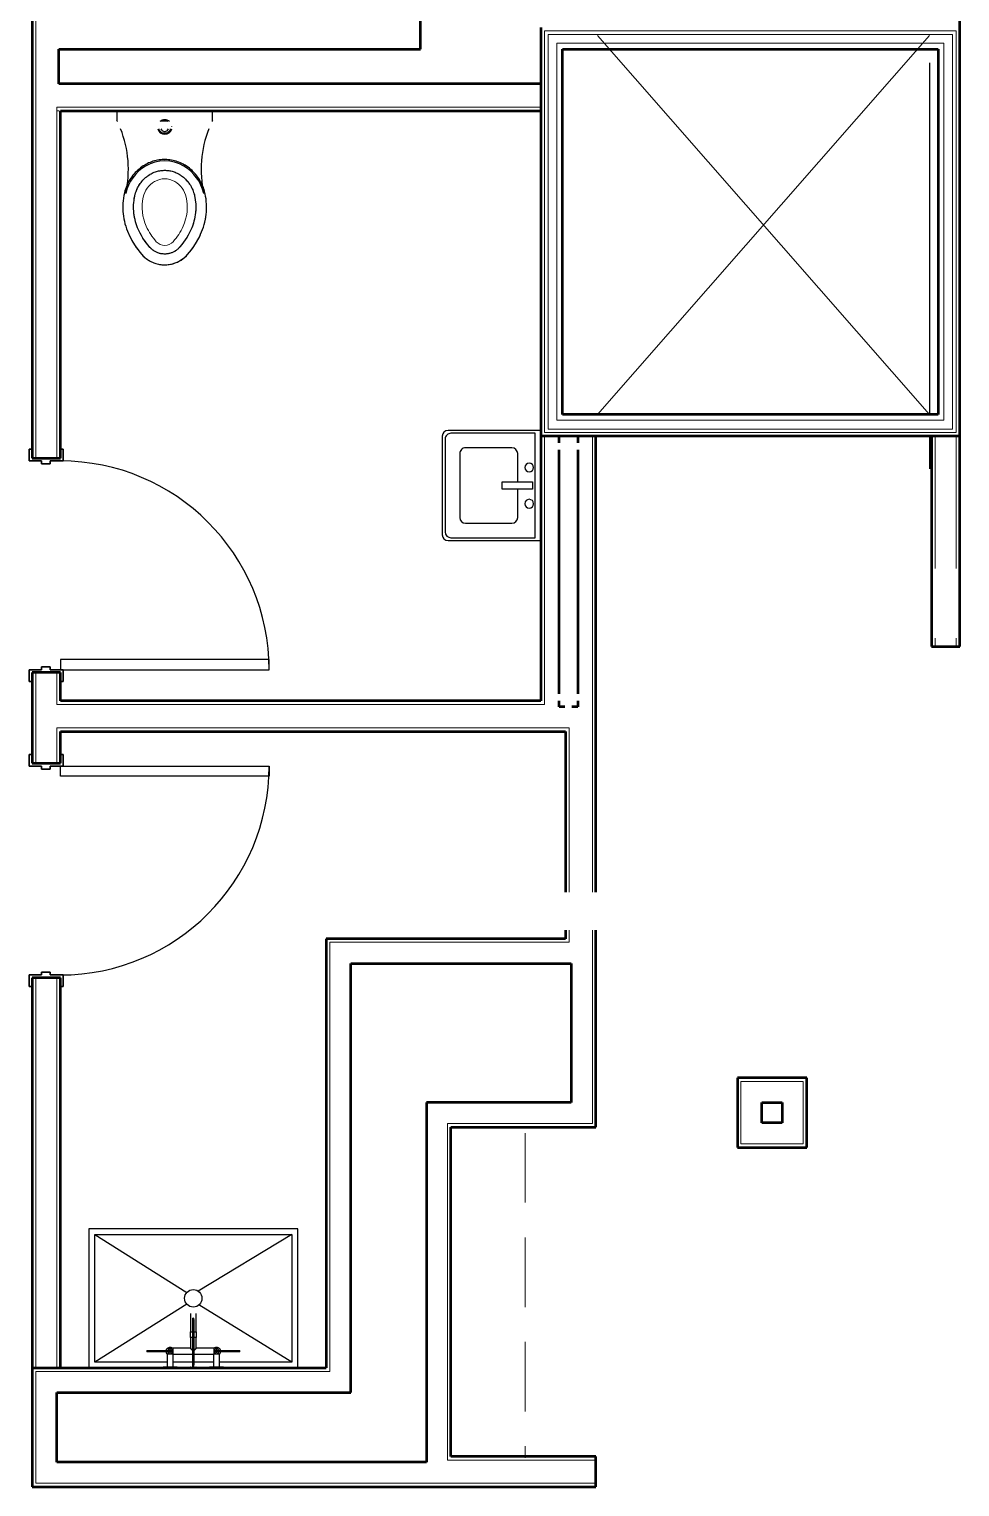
# Model space of a CAD drawing. Header units: inches. Extents: x -1132 to 7533, y -2240 to 4304.
# Drawn here: x 6891.6 to 7052.1, y -1800.3 to -1548.9 of the extents above; entities that cross this region are included whole.
import ezdxf

# ---------------------------------------------------------------- set-up
doc = ezdxf.new("R2010")
doc.units = ezdxf.units.IN
doc.header["$LTSCALE"] = 96
doc.header["$MEASUREMENT"] = 0
doc.linetypes.add('Hidden 1_8_', pattern=[0.1875, 0.125, -0.0625])
for name, color, linetype, lineweight in [('A-DETL-HDLN', 90, 'Hidden 1_8_', 13), ('A-DETL-THIN', 151, 'CONTINUOUS', 18), ('A-WALL', 113, 'CONTINUOUS', 18), ('I-WALL', 2, 'CONTINUOUS', 18), ('P-SANR-FIXT', 6, 'CONTINUOUS', 25)]:
    doc.layers.add(name, color=color, linetype=linetype, lineweight=lineweight)
doc.layers.add('A-DOOR', color=2, linetype='CONTINUOUS')
doc.layers.add('A-WALL-FULL', color=6, linetype='CONTINUOUS')

# ---------------------------------------------------------------- blocks, each defined once
blk = doc.blocks.new('Toilet-Kohler-Kingston-4325 - Vitreous_China-0-White-V1-2ND FLR PLAN - EAST WING')
at = {"layer": 'P-SANR-FIXT'}
for p, q in [((2952.02, 913.89), (2935.52, 913.89)), ((2935.52, 913.89), (2935.52, 912.27)), ((2942.52, 913.96), (2942.52, 913.89)), ((2945.02, 913.89), (2945.02, 913.96)), ((2952.02, 912.27), (2952.02, 913.89)), ((2942.77, 910.83), (2942.77, 910.64)), ((2942.77, 910.64), (2943.27, 910.14)), ((2943.27, 912.14), (2943.2, 912.08)), ((2944.27, 912.14), (2943.27, 912.14)), ((2943.27, 910.14), (2944.27, 910.14)), ((2944.33, 912.08), (2944.27, 912.14)), ((2944.27, 910.14), (2944.77, 910.64)), ((2944.77, 910.64), (2944.77, 910.83)), ((2945.02, 911.27), (2945.02, 911.27)), ((2945.02, 911.26), (2945.02, 911.27))]:
    blk.add_line(p, q, dxfattribs=at)
at = {"layer": 'P-SANR-FIXT', "flags": 128}
for points in [[(2947.2, 904.6), (2946.96, 904.73), (2946.72, 904.86), (2946.48, 904.97), (2946.23, 905.07), (2945.98, 905.17), (2945.73, 905.25), (2945.47, 905.32), (2945.21, 905.39), (2944.94, 905.44), (2944.68, 905.48), (2944.41, 905.51), (2944.14, 905.53), (2943.87, 905.54), (2943.6, 905.54), (2943.34, 905.53), (2943.07, 905.51), (2942.8, 905.47), (2942.54, 905.43), (2942.27, 905.38), (2942.01, 905.31), (2941.75, 905.24), (2941.5, 905.15), (2941.25, 905.05), (2941, 904.95), (2940.76, 904.83), (2940.52, 904.71), (2940.34, 904.6)], [(2940.34, 904.6), (2940.08, 904.44), (2939.83, 904.27), (2939.58, 904.09), (2939.35, 903.9), (2939.12, 903.7), (2938.9, 903.5), (2938.69, 903.28), (2938.49, 903.06), (2938.29, 902.82), (2938.11, 902.58), (2937.93, 902.34), (2937.77, 902.08), (2937.61, 901.82), (2937.47, 901.56), (2937.34, 901.28), (2937.22, 901.01), (2937.1, 900.73), (2937.01, 900.44), (2936.92, 900.15), (2936.84, 899.86), (2936.82, 899.76)], [(2938.63, 899.35), (2938.68, 899.58), (2938.75, 899.8), (2938.82, 900.01), (2938.9, 900.23), (2938.99, 900.44), (2939.09, 900.64), (2939.19, 900.84), (2939.3, 901.04), (2939.43, 901.24), (2939.56, 901.42), (2939.69, 901.61), (2939.84, 901.78), (2939.99, 901.96), (2940.14, 902.12), (2940.31, 902.28), (2940.48, 902.43), (2940.66, 902.58), (2940.84, 902.72), (2941.02, 902.85), (2941.22, 902.97), (2941.28, 903.01)], [(2941.28, 903.01), (2941.45, 903.1), (2941.62, 903.19), (2941.8, 903.28), (2941.98, 903.35), (2942.16, 903.42), (2942.35, 903.48), (2942.53, 903.53), (2942.72, 903.58), (2942.91, 903.61), (2943.11, 903.65), (2943.3, 903.67), (2943.49, 903.68), (2943.69, 903.69), (2943.88, 903.69), (2944.08, 903.68), (2944.27, 903.66), (2944.47, 903.64), (2944.66, 903.61), (2944.85, 903.57), (2945.04, 903.52), (2945.22, 903.47), (2945.41, 903.4), (2945.59, 903.34), (2945.77, 903.26), (2945.94, 903.18), (2946.12, 903.08), (2946.25, 903.01)], [(2946.25, 903.01), (2946.44, 902.89), (2946.63, 902.76), (2946.82, 902.62), (2947, 902.48), (2947.17, 902.33), (2947.33, 902.17), (2947.49, 902.01), (2947.65, 901.84), (2947.79, 901.67), (2947.93, 901.48), (2948.06, 901.3), (2948.19, 901.11), (2948.31, 900.91), (2948.41, 900.71), (2948.51, 900.5), (2948.61, 900.3), (2948.69, 900.08), (2948.76, 899.87), (2948.83, 899.65), (2948.89, 899.43), (2948.91, 899.35)], [(2950.71, 899.76), (2950.64, 900.06), (2950.56, 900.35), (2950.46, 900.63), (2950.35, 900.92), (2950.24, 901.19), (2950.11, 901.47), (2949.97, 901.74), (2949.82, 902), (2949.65, 902.25), (2949.48, 902.5), (2949.3, 902.75), (2949.11, 902.98), (2948.91, 903.21), (2948.7, 903.43), (2948.49, 903.64), (2948.26, 903.84), (2948.03, 904.03), (2947.79, 904.21), (2947.54, 904.39), (2947.28, 904.55), (2947.2, 904.6)], [(2936.82, 899.76), (2936.73, 899.32), (2936.66, 898.88), (2936.6, 898.44), (2936.57, 898), (2936.55, 897.55), (2936.55, 897.1), (2936.56, 896.66), (2936.6, 896.21), (2936.65, 895.77), (2936.72, 895.33), (2936.81, 894.89), (2936.92, 894.46), (2937.04, 894.03), (2937.18, 893.61), (2937.33, 893.19), (2937.51, 892.78), (2937.57, 892.65)], [(2949.97, 892.65), (2950.14, 893.06), (2950.31, 893.47), (2950.45, 893.89), (2950.58, 894.32), (2950.69, 894.75), (2950.78, 895.19), (2950.86, 895.63), (2950.92, 896.07), (2950.96, 896.52), (2950.98, 896.96), (2950.99, 897.41), (2950.97, 897.85), (2950.94, 898.3), (2950.89, 898.74), (2950.83, 899.18), (2950.74, 899.62), (2950.71, 899.76)], [(2939.25, 893.42), (2939.1, 893.76), (2938.97, 894.11), (2938.85, 894.46), (2938.74, 894.82), (2938.65, 895.18), (2938.57, 895.54), (2938.51, 895.91), (2938.46, 896.28), (2938.42, 896.65), (2938.4, 897.02), (2938.4, 897.39), (2938.41, 897.76), (2938.44, 898.13), (2938.48, 898.5), (2938.53, 898.87), (2938.6, 899.24), (2938.63, 899.35)], [(2948.91, 899.35), (2948.98, 898.99), (2949.04, 898.62), (2949.09, 898.25), (2949.12, 897.88), (2949.13, 897.51), (2949.13, 897.14), (2949.12, 896.77), (2949.09, 896.4), (2949.04, 896.03), (2948.99, 895.66), (2948.91, 895.29), (2948.82, 894.93), (2948.72, 894.57), (2948.61, 894.22), (2948.48, 893.87), (2948.33, 893.53), (2948.28, 893.42)], [(2937.57, 892.65), (2937.82, 892.13), (2938.09, 891.63), (2938.38, 891.13), (2938.69, 890.65), (2939.01, 890.18), (2939.36, 889.73), (2939.73, 889.28), (2939.82, 889.18)], [(2941.21, 890.4), (2940.89, 890.78), (2940.58, 891.18), (2940.29, 891.58), (2940.02, 892), (2939.76, 892.43), (2939.52, 892.87), (2939.3, 893.31), (2939.25, 893.42)], [(2948.28, 893.42), (2948.06, 892.97), (2947.83, 892.53), (2947.58, 892.1), (2947.31, 891.68), (2947.02, 891.27), (2946.72, 890.88), (2946.4, 890.49), (2946.32, 890.4)], [(2947.72, 889.18), (2948.08, 889.62), (2948.44, 890.07), (2948.77, 890.54), (2949.08, 891.02), (2949.38, 891.51), (2949.65, 892.01), (2949.91, 892.52), (2949.97, 892.65)], [(2946.32, 890.4), (2946.23, 890.3), (2946.14, 890.21), (2946.04, 890.11), (2945.93, 890.03), (2945.83, 889.94), (2945.72, 889.86), (2945.6, 889.78), (2945.49, 889.71), (2945.37, 889.65), (2945.25, 889.59), (2945.12, 889.53), (2945, 889.48), (2944.87, 889.43), (2944.74, 889.39), (2944.61, 889.35), (2944.48, 889.32), (2944.34, 889.3), (2944.21, 889.28), (2944.07, 889.26), (2943.94, 889.25), (2943.8, 889.25), (2943.66, 889.25), (2943.53, 889.26), (2943.39, 889.27), (2943.26, 889.28), (2943.12, 889.31), (2942.99, 889.34), (2942.86, 889.37), (2942.73, 889.41), (2942.6, 889.45), (2942.47, 889.5), (2942.35, 889.56), (2942.23, 889.62), (2942.11, 889.68), (2941.99, 889.75), (2941.87, 889.82), (2941.76, 889.9), (2941.65, 889.98), (2941.55, 890.07), (2941.45, 890.16), (2941.35, 890.25), (2941.26, 890.35), (2941.21, 890.4)], [(2939.82, 889.18), (2939.96, 889.03), (2940.11, 888.88), (2940.26, 888.73), (2940.42, 888.6), (2940.58, 888.47), (2940.75, 888.34), (2940.93, 888.22), (2941.11, 888.11), (2941.29, 888.01), (2941.48, 887.92), (2941.67, 887.83), (2941.87, 887.75), (2942.06, 887.68), (2942.26, 887.61), (2942.47, 887.56), (2942.67, 887.51), (2942.88, 887.47), (2943.08, 887.44), (2943.29, 887.41), (2943.5, 887.4), (2943.71, 887.39), (2943.92, 887.4), (2944.13, 887.41), (2944.34, 887.42), (2944.55, 887.45), (2944.76, 887.49), (2944.96, 887.53), (2945.17, 887.58), (2945.37, 887.64), (2945.57, 887.71), (2945.76, 887.79), (2945.96, 887.87), (2946.15, 887.96), (2946.33, 888.06), (2946.51, 888.17), (2946.69, 888.28), (2946.86, 888.4), (2947.03, 888.53), (2947.19, 888.66), (2947.35, 888.8), (2947.5, 888.95), (2947.64, 889.1), (2947.72, 889.18)]]:
    blk.add_lwpolyline(points, dxfattribs=at)
at = {"layer": 'P-SANR-FIXT'}
for centre, radius, start, end in [((2943.77, 911.14), 1.25, 90, 130.9514), ((2943.77, 911.14), 1.25, 49.0486, 90), ((2918.67, 903.85), 18.83, 25.9201, 26.5385), ((2918.67, 903.85), 18.83, 347.296, 21.8088), ((2943.77, 911.14), 1.25, 195, 270), ((2943.77, 911.14), 0.75, 204.8172, 270), ((2943.77, 911.14), 0.75, 270, 335.1828), ((2943.77, 911.14), 1.25, 270, 345), ((2968.87, 903.85), 18.83, 158.2027, 192.704), ((2968.87, 903.85), 18.83, 153.4615, 154.0799), ((2943.77, 898.82), 6.49, 59.296, 120.704), ((2944.2, 898.1), 7.34, 120.704, 167.296), ((2943.34, 898.1), 7.34, 12.704, 59.296), ((2944.2, 898.1), 7.56, 157.1743, 167.296), ((2943.34, 898.1), 7.56, 12.704, 22.8257), ((2947.7, 897.31), 11.16, 176.648, 186), ((2939.83, 897.31), 11.16, 344.648, 354), ((2950.58, 898.63), 14.32, 204.704, 221.296), ((2936.96, 898.63), 14.32, 318.704, 335.296), ((2943.77, 892.65), 5.26, 221.296, 237.5306), ((2943.77, 892.65), 5.26, 286.2347, 318.704)]:
    blk.add_arc(centre, radius, start, end, dxfattribs=at)
at = {"layer": 'P-SANR-FIXT', "lineweight": 18}
for centre, radius, start, end in [((2944.2, 898.1), 5.71, 120.704, 167.296), ((2943.77, 898.82), 4.87, 59.296, 120.704), ((2943.77, 898.82), 3.4, 59.296, 120.704), ((2943.34, 898.1), 5.71, 12.704, 59.296), ((2944.2, 898.1), 4.24, 120.704, 167.296), ((2943.34, 898.1), 4.24, 12.704, 59.296), ((2947.7, 897.31), 9.3, 167.296, 204.704), ((2947.7, 897.31), 7.83, 167.296, 204.704), ((2939.83, 897.31), 7.83, 335.296, 12.704), ((2939.83, 897.31), 9.3, 335.296, 12.704), ((2950.58, 898.63), 12.47, 204.704, 221.296), ((2950.58, 898.63), 11, 204.704, 221.296), ((2936.96, 898.63), 11, 318.704, 335.296), ((2936.96, 898.63), 12.47, 318.704, 335.296), ((2943.77, 892.65), 3.4, 221.296, 318.704), ((2943.77, 892.65), 1.93, 221.296, 318.704)]:
    blk.add_arc(centre, radius, start, end, dxfattribs=at)
blk = doc.blocks.new('Interior-Sgl - 3_-0_ x 7_-0_ - Flush-3390471-2ND FLR PLAN - EAST WING')
at = {"layer": 'A-DOOR', "lineweight": 35}
for p, q in [((-14, 2.94), (-12, 2.94)), ((-14, 2.44), (-14, 2.94)), ((-12, 2.94), (-12, 0.81)), ((24, 2.94), (26, 2.94)), ((24, 0.81), (24, 2.94)), ((26, 2.94), (26, 2.44)), ((-12.5, 2.44), (-14, 2.44)), ((-12.5, -2.44), (-12.5, 2.44)), ((-12, 0.81), (-11.5, 0.81)), ((-11.5, 0.81), (-11.5, -0.69)), ((23.5, 0.81), (24, 0.81)), ((23.5, -0.69), (23.5, 0.81)), ((26, 2.44), (24.5, 2.44)), ((24.5, 2.44), (24.5, -2.44)), ((-14, -2.44), (-12.5, -2.44)), ((-14, -2.94), (-14, -2.44)), ((-12, -0.69), (-12, -2.94)), ((-11.5, -0.69), (-12, -0.69)), ((24, -0.69), (23.5, -0.69)), ((24, -2.94), (24, -0.69)), ((24.5, -2.44), (26, -2.44)), ((26, -2.44), (26, -2.94)), ((-12, -2.94), (-14, -2.94)), ((26, -2.94), (24, -2.94))]:
    blk.add_line(p, q, dxfattribs=at)
at = {"layer": 'A-DOOR'}
for p, q in [((22.25, -2.44), (24, -2.44)), ((22.25, -38.44), (22.25, -2.44)), ((24, -2.94), (24, -38.44)), ((24, -38.44), (22.25, -38.44))]:
    blk.add_line(p, q, dxfattribs=at)
blk.add_arc((24, -2.44), 36, 180, 270, dxfattribs=at)
blk = doc.blocks.new('Interior-Sgl - 3_-0_ x 7_-0_ - Flush-3421262-2ND FLR PLAN - EAST WING')
at = {"layer": 'A-DOOR'}
for p, q in [((22.25, 38.44), (22.25, 2.44)), ((24, 38.44), (22.25, 38.44)), ((24, 2.94), (24, 38.44)), ((22.25, 2.44), (24, 2.44))]:
    blk.add_line(p, q, dxfattribs=at)
at = {"layer": 'A-DOOR', "lineweight": 35}
for p, q in [((-12, 2.94), (-14, 2.94)), ((-14, 2.94), (-14, 2.44)), ((-12, 0.69), (-12, 2.94)), ((26, 2.94), (24, 2.94)), ((24, 2.94), (24, 0.69)), ((26, 2.44), (26, 2.94)), ((-14, 2.44), (-12.5, 2.44)), ((-12.5, 2.44), (-12.5, -2.44)), ((-11.5, 0.69), (-12, 0.69)), ((-11.5, -0.81), (-11.5, 0.69)), ((24, 0.69), (23.5, 0.69)), ((23.5, 0.69), (23.5, -0.81)), ((24.5, -2.44), (24.5, 2.44)), ((24.5, 2.44), (26, 2.44)), ((-12.5, -2.44), (-14, -2.44)), ((-14, -2.44), (-14, -2.94)), ((-12, -2.94), (-12, -0.81)), ((-12, -0.81), (-11.5, -0.81)), ((23.5, -0.81), (24, -0.81)), ((24, -0.81), (24, -2.94)), ((26, -2.44), (24.5, -2.44)), ((26, -2.94), (26, -2.44)), ((-14, -2.94), (-12, -2.94)), ((24, -2.94), (26, -2.94))]:
    blk.add_line(p, q, dxfattribs=at)
at = {"layer": 'A-DOOR'}
blk.add_arc((24, 2.44), 36, 90, 180, dxfattribs=at)
blk = doc.blocks.new('PF - Mop Sink - 24_x24_-3538389-2ND FLR PLAN - EAST WING')
at = {"layer": 'P-SANR-FIXT'}
for p, q in [((12.81, 0), (0, 0)), ((0, 0), (0, -24)), ((1, -1), (17.03, -10.85)), ((1, -23), (1, -1)), ((1, -1), (13.5, -1)), ((12.81, 0), (12.81, -0.13)), ((15.19, 0), (12.81, 0)), ((12.81, -0.13), (15.19, -0.13)), ((13.5, -0.13), (13.5, -2.4)), ((13.5, -2.4), (14.47, -2.4)), ((14.47, -3.38), (14.47, -2.4)), ((14.49, -1), (17.88, -1)), ((14.5, -2.38), (14.5, -0.13)), ((17.87, -2.38), (14.5, -2.38)), ((15.19, -0.13), (15.19, 0)), ((17.57, 0), (15.19, 0)), ((17.5, 0), (17.5, -0.13)), ((17.5, 0), (18.5, 0)), ((17.57, 0), (17.5, 0)), ((17.5, -0.13), (17.57, -0.13)), ((18.5, -0.13), (17.5, -0.13)), ((17.87, -0.58), (17.87, -8.3)), ((17.94, -0.49), (17.94, -0.13)), ((17.94, -0.49), (17.94, -0.49)), ((17.94, -0.58), (18.06, -0.58)), ((18.06, -0.13), (18.06, -0.49)), ((18.06, -0.49), (18.06, -0.49)), ((18.12, -8.3), (18.12, -0.58)), ((18.12, -1), (21.5, -1)), ((21.5, -2.38), (18.12, -2.38)), ((18.5, 0), (18.43, 0)), ((20.81, 0), (18.43, 0)), ((18.43, -0.13), (18.5, -0.13)), ((18.5, -0.13), (18.5, 0)), ((19.13, -11.02), (35, -1)), ((20.81, 0), (20.81, -0.13)), ((23.19, 0), (20.81, 0)), ((20.81, -0.13), (23.19, -0.13)), ((21.5, -0.13), (21.5, -2.38)), ((21.53, -3.38), (21.53, -2.4)), ((21.53, -2.4), (22.5, -2.4)), ((22.5, -2.4), (22.5, -0.13)), ((22.5, -1), (35, -1)), ((23.19, -0.13), (23.19, 0)), ((36, 0), (23.19, 0)), ((35, -1), (35, -23)), ((36, -24), (36, 0)), ((10, -2.75), (10, -3)), ((10, -2.75), (11, -2.75)), ((11, -3), (10, -3)), ((11, -3), (11, -2.75)), ((11, -2.75), (11.73, -2.75)), ((11.73, -3), (11, -3)), ((11.73, -2.75), (14.25, -2.75)), ((11.73, -2.75), (11.73, -3)), ((14.25, -3), (11.73, -3)), ((14.25, -2.75), (14.25, -3)), ((14.47, -3.38), (17.51, -3.38)), ((17.51, -3.38), (17.51, -5.24)), ((18.49, -3.38), (21.53, -3.38)), ((18.49, -5.24), (18.49, -3.38)), ((21.75, -2.75), (24.27, -2.75)), ((21.75, -3), (21.75, -2.75)), ((24.27, -3), (21.75, -3)), ((24.27, -2.75), (25, -2.75)), ((24.27, -3), (24.27, -2.75)), ((25, -3), (24.27, -3)), ((25, -2.75), (25, -3)), ((25, -2.75), (26, -2.75)), ((26, -3), (25, -3)), ((26, -3), (26, -2.75)), ((17.44, -5.24), (17.44, -6.23)), ((17.44, -5.24), (17.86, -5.24)), ((17.86, -6.23), (17.44, -6.23)), ((17.5, -6.23), (17.5, -8.75)), ((18.14, -5.24), (18.56, -5.24)), ((18.56, -6.23), (18.14, -6.23)), ((18.5, -8.75), (18.5, -6.23)), ((18.56, -6.23), (18.56, -5.24)), ((17.94, -8.56), (17.94, -8.34)), ((17.94, -8.56), (17.94, -8.37)), ((17.94, -8.56), (18.06, -8.56)), ((18, -8.56), (17.94, -8.56)), ((18.06, -8.56), (18, -8.56)), ((18.06, -8.34), (18.06, -8.56)), ((18.06, -8.37), (18.06, -8.56)), ((1, -23), (17.18, -13.26)), ((35, -23), (19.13, -12.98)), ((0, -24), (36, -24)), ((35, -23), (1, -23))]:
    blk.add_line(p, q, dxfattribs=at)
at = {"layer": 'P-SANR-FIXT', "flags": 128}
for points in [[(13.32, -2.75), (13.33, -2.72), (13.34, -2.69), (13.35, -2.67), (13.35, -2.64), (13.36, -2.61), (13.37, -2.59), (13.39, -2.56), (13.4, -2.54), (13.41, -2.52), (13.43, -2.49), (13.44, -2.47), (13.46, -2.45), (13.48, -2.43), (13.5, -2.41), (13.5, -2.4)], [(22.5, -2.4), (22.52, -2.42), (22.54, -2.44), (22.55, -2.47), (22.57, -2.49), (22.58, -2.51), (22.6, -2.54), (22.61, -2.56), (22.62, -2.58), (22.63, -2.61), (22.64, -2.64), (22.65, -2.66), (22.66, -2.69), (22.67, -2.71), (22.67, -2.74)], [(14, -3.56), (13.97, -3.56), (13.95, -3.56), (13.92, -3.56), (13.89, -3.55), (13.86, -3.55), (13.84, -3.54), (13.81, -3.54), (13.78, -3.53), (13.76, -3.52), (13.73, -3.51), (13.71, -3.5), (13.68, -3.48), (13.66, -3.47), (13.63, -3.46), (13.61, -3.44), (13.59, -3.43), (13.57, -3.41), (13.55, -3.39), (13.53, -3.37), (13.51, -3.35), (13.49, -3.33), (13.47, -3.31), (13.45, -3.29), (13.44, -3.27), (13.42, -3.25), (13.41, -3.22), (13.39, -3.2), (13.38, -3.17), (13.37, -3.15), (13.36, -3.12), (13.35, -3.1), (13.34, -3.07), (13.33, -3.05), (13.33, -3.02), (13.32, -2.99)], [(14.47, -3.38), (14.45, -3.39), (14.43, -3.41), (14.41, -3.43), (14.39, -3.44), (14.36, -3.46), (14.34, -3.47), (14.32, -3.49), (14.29, -3.5), (14.27, -3.51), (14.24, -3.52), (14.21, -3.53), (14.19, -3.54), (14.16, -3.54), (14.13, -3.55), (14.11, -3.55), (14.08, -3.56), (14.05, -3.56), (14.03, -3.56), (14, -3.56)], [(22, -3.56), (21.97, -3.56), (21.95, -3.56), (21.92, -3.56), (21.89, -3.55), (21.86, -3.55), (21.84, -3.54), (21.81, -3.54), (21.78, -3.53), (21.76, -3.52), (21.73, -3.51), (21.71, -3.5), (21.68, -3.48), (21.66, -3.47), (21.63, -3.46), (21.61, -3.44), (21.59, -3.43), (21.57, -3.41), (21.55, -3.39), (21.53, -3.38)], [(22.67, -3.01), (22.67, -3.01), (22.67, -3.04), (22.66, -3.07), (22.65, -3.09), (22.64, -3.12), (22.63, -3.14), (22.62, -3.17), (22.61, -3.19), (22.6, -3.22), (22.58, -3.24), (22.57, -3.27), (22.55, -3.29), (22.53, -3.31), (22.52, -3.33), (22.5, -3.35), (22.48, -3.37), (22.46, -3.39), (22.44, -3.41), (22.41, -3.42), (22.39, -3.44), (22.37, -3.45), (22.35, -3.47), (22.32, -3.48), (22.3, -3.49), (22.27, -3.51), (22.25, -3.52), (22.22, -3.53), (22.19, -3.53), (22.17, -3.54), (22.14, -3.55), (22.11, -3.55), (22.09, -3.56), (22.06, -3.56), (22.03, -3.56), (22, -3.56), (22, -3.56)], [(17.5, -8.75), (17.5, -8.77), (17.5, -8.8), (17.5, -8.82), (17.5, -8.85), (17.5, -8.87), (17.5, -8.9), (17.5, -8.92), (17.5, -8.95), (17.5, -8.97), (17.5, -8.99), (17.5, -9.02), (17.5, -9.04), (17.5, -9.06), (17.5, -9.08), (17.5, -9.1), (17.5, -9.12), (17.5, -9.14), (17.5, -9.16), (17.5, -9.18), (17.5, -9.2), (17.5, -9.22), (17.5, -9.23), (17.5, -9.25), (17.5, -9.26), (17.5, -9.28), (17.5, -9.29), (17.5, -9.3), (17.5, -9.31), (17.5, -9.32), (17.5, -9.33), (17.5, -9.34), (17.5, -9.35), (17.5, -9.36), (17.5, -9.36), (17.5, -9.37), (17.5, -9.37), (17.5, -9.37), (17.5, -9.37), (17.5, -9.38)], [(18.5, -9.38), (18.5, -9.37), (18.5, -9.37), (18.5, -9.37), (18.5, -9.37), (18.5, -9.36), (18.5, -9.36), (18.5, -9.35), (18.5, -9.34), (18.5, -9.33), (18.5, -9.33), (18.5, -9.32), (18.5, -9.3), (18.5, -9.29), (18.5, -9.28), (18.5, -9.27), (18.5, -9.25), (18.5, -9.24), (18.5, -9.22), (18.5, -9.2), (18.5, -9.19), (18.5, -9.17), (18.5, -9.15), (18.5, -9.13), (18.5, -9.11), (18.5, -9.09), (18.5, -9.07), (18.5, -9.04), (18.5, -9.02), (18.5, -9), (18.5, -8.98), (18.5, -8.95), (18.5, -8.93), (18.5, -8.91), (18.5, -8.88), (18.5, -8.86), (18.5, -8.83), (18.5, -8.81), (18.5, -8.78), (18.5, -8.76), (18.5, -8.75)]]:
    blk.add_lwpolyline(points, dxfattribs=at)
at = {"layer": 'P-SANR-FIXT'}
blk.add_circle((18, -12), 1.5, dxfattribs=at)
for centre, radius, start, end in [((14, -2.88), 0.438, 90, 163.1267), ((14, -2.88), 0.438, 90, 162.8571), ((14, -2.88), 0.438, 90, 110), ((14, -2.88), 0.438, 70, 90), ((14, -2.88), 0.438, 270, 90), ((14, -2.88), 0.438, 270, 90), ((22, -2.88), 0.438, 90, 270), ((22, -2.88), 0.438, 90, 270), ((22, -2.88), 0.437, 90, 110), ((22, -2.88), 0.438, 70, 90), ((22, -2.88), 0.438, 16.8733, 90), ((22, -2.88), 0.438, 17.1429, 90), ((14, -2.88), 0.438, 198.5794, 270), ((14, -2.88), 0.438, 198.8297, 270), ((14, -2.88), 0.188, 90, 138.1897), ((14, -2.88), 0.188, 221.8103, 270), ((14, -2.88), 0.188, 90, 120), ((14, -2.88), 0.188, 245.904, 270), ((14, -2.88), 0.188, 60, 90), ((14, -2.88), 0.188, 41.8103, 90), ((14, -2.88), 0.188, 270, 318.1897), ((14, -2.88), 0.188, 270, 294.096), ((14, -2.88), 0.438, 350, 10), ((22, -2.88), 0.438, 170, 190), ((22, -2.88), 0.187, 90, 138.1897), ((22, -2.88), 0.188, 221.8103, 270), ((22, -2.88), 0.188, 90, 120), ((22, -2.88), 0.188, 245.904, 270), ((22, -2.88), 0.188, 60, 90), ((22, -2.88), 0.188, 41.8103, 90), ((22, -2.88), 0.188, 270, 318.1897), ((22, -2.88), 0.438, 270, 341.4206), ((22, -2.88), 0.438, 270, 341.1703), ((22, -2.88), 0.188, 270, 294.096)]:
    blk.add_arc(centre, radius, start, end, dxfattribs=at)
for centre, start_param, end_param in [((18, -0.58), 1.570796, 4.712389), ((18, -0.58), 4.712389, 7.853982), ((18, -8.3), 3.141593, 4.712389), ((18, -8.3), 4.712389, 6.283185)]:
    blk.add_ellipse(centre, major_axis=(0.125, 0), ratio=0.707107, start_param=start_param, end_param=end_param, dxfattribs=at)
for points in [[(14.47, -2.4), (14.48, -2.39), (14.49, -2.38), (14.5, -2.38), (14.5, -2.38)], [(21.53, -2.4), (21.52, -2.39), (21.51, -2.38), (21.5, -2.38), (21.5, -2.38)]]:
    blk.add_open_spline(points, degree=3, dxfattribs=at)
for points, knots in [([(17.51, -3.38), (17.51, -3.38), (17.51, -3.37), (17.53, -3.35), (17.54, -3.34), (17.56, -3.32), (17.59, -3.3), (17.61, -3.28), (17.63, -3.26), (17.64, -3.24), (17.65, -3.23), (17.67, -3.21), (17.7, -3.19), (17.73, -3.16), (17.75, -3.14), (17.76, -3.13), (17.77, -3.12), (17.77, -3.11), (17.79, -3.1), (17.81, -3.08), (17.83, -3.05), (17.86, -3.03), (17.87, -3.02), (17.87, -3.02)], [0, 0, 0, 0, 0.0555556, 0.0833333, 0.1111111, 0.1388889, 0.1666667, 0.1944444, 0.2083333, 0.2222222, 0.2361111, 0.25, 0.2777778, 0.3055556, 0.3194444, 0.3263889, 0.3333333, 0.3402778, 0.3472222, 0.3611111, 0.3888889, 0.4166667, 0.4174487, 0.4174487, 0.4174487, 0.4174487]), ([(18.13, -3.02), (18.13, -3.02), (18.14, -3.03), (18.17, -3.05), (18.19, -3.08), (18.21, -3.1), (18.23, -3.11), (18.23, -3.12), (18.24, -3.13), (18.25, -3.14), (18.27, -3.16), (18.3, -3.19), (18.33, -3.21), (18.35, -3.23), (18.36, -3.24), (18.37, -3.26), (18.39, -3.28), (18.41, -3.3), (18.44, -3.32), (18.46, -3.34), (18.47, -3.35), (18.49, -3.37), (18.49, -3.38), (18.49, -3.38)], [0.5824611, 0.5824611, 0.5824611, 0.5824611, 0.5833333, 0.6111111, 0.6388889, 0.6527778, 0.6597222, 0.6666667, 0.6736111, 0.6805556, 0.6944444, 0.7222222, 0.75, 0.7638889, 0.7777778, 0.7916667, 0.8055556, 0.8333333, 0.8611111, 0.8888889, 0.9166667, 0.9444444, 1, 1, 1, 1])]:
    blk.add_open_spline(points, degree=3, knots=knots, dxfattribs=at)
blk = doc.blocks.new('Sink-Hand - 19_ x 17_-1830599-2ND FLR PLAN - EAST WING')
at = {"layer": 'P-SANR-FIXT'}
for p, q in [((20.06, 18.56), (3.06, 18.56)), ((19.56, 18.06), (3.56, 18.06)), ((2.06, 17.56), (2.06, 1.56)), ((2.56, 17.06), (2.56, 2.56)), ((17.06, 15.56), (6.06, 15.56)), ((20.56, 2.56), (20.56, 17.06)), ((21.06, 1.56), (21.06, 17.56)), ((5.06, 14.56), (5.06, 6.56)), ((18.06, 6.56), (18.06, 14.56)), ((10.93, 3.02), (10.93, 8.24)), ((10.93, 8.24), (12.18, 8.24)), ((12.18, 8.24), (12.18, 3.02)), ((6.06, 5.56), (10.93, 5.56)), ((12.18, 5.56), (17.06, 5.56)), ((2.56, 2.56), (20.56, 2.56)), ((12.18, 3.02), (10.93, 3.02))]:
    blk.add_line(p, q, dxfattribs=at)
for centre, radius, start, end in [((3.06, 17.56), 1, 90, 180), ((3.56, 17.06), 1, 90, 180), ((19.56, 17.06), 1, 360, 90), ((20.06, 17.56), 1, 0, 90), ((6.06, 14.56), 1, 90, 180), ((17.06, 14.56), 1, 360, 90), ((6.06, 6.56), 1, 180, 270), ((17.06, 6.56), 1, 270, 0), ((8.43, 3.56), 0.75, 0, 180), ((8.43, 3.56), 0.75, 180, 0), ((14.68, 3.56), 0.75, 0, 180), ((14.68, 3.56), 0.75, 180, 0)]:
    blk.add_arc(centre, radius, start, end, dxfattribs=at)

msp = doc.modelspace()

# ---------------------------------------------------------------- linework, layer by layer
at = {"layer": 'A-DETL-HDLN'}
msp.add_line((6977.15, -1739.26), (6977.15, -1795.26), dxfattribs=at)
at = {"layer": 'A-DETL-THIN'}
for p, q in [((6989.59, -1615.39), (7046.85, -1550.02)), ((6989.59, -1550.02), (7046.85, -1615.39))]:
    msp.add_line(p, q, dxfattribs=at)
at = {"layer": 'A-WALL'}
for p, q in [((6892.72, -1622.89), (6892.72, -1542.89)), ((6980.47, -1618.51), (6980.47, -1549.26)), ((6980.47, -1549.26), (7051.47, -1549.26)), ((6981.09, -1617.89), (6981.09, -1549.89)), ((6981.09, -1549.89), (7050.84, -1549.89)), ((7050.84, -1617.89), (7050.84, -1549.89)), ((7051.47, -1618.51), (7051.47, -1549.26)), ((6982.59, -1616.39), (6982.59, -1551.39)), ((6982.59, -1551.39), (7049.34, -1551.39)), ((7049.34, -1616.39), (7049.34, -1551.39)), ((6896.34, -1562.39), (6979.84, -1562.39)), ((6896.34, -1622.89), (6896.34, -1562.39)), ((6896.72, -1563.01), (6896.34, -1563.01)), ((7050.84, -1617.89), (6981.09, -1617.89)), ((7049.34, -1616.39), (6982.59, -1616.39)), ((7051.47, -1618.51), (6980.47, -1618.51)), ((6980.47, -1619.14), (6980.47, -1665.39)), ((6988.72, -1697.73), (6988.72, -1619.14)), ((7047.84, -1619.14), (7047.84, -1641.94)), ((7051.47, -1619.14), (7051.47, -1641.94)), ((7047.84, -1653.94), (7047.84, -1655.39)), ((7051.47, -1653.94), (7051.47, -1655.39)), ((6892.72, -1675.51), (6892.72, -1659.89)), ((6896.34, -1665.39), (6896.34, -1659.89)), ((6980.47, -1665.39), (6896.34, -1665.39)), ((6984.72, -1669.39), (6896.34, -1669.39)), ((6896.34, -1675.51), (6896.34, -1669.39)), ((6984.72, -1669.39), (6984.72, -1697.73)), ((6984.72, -1706.38), (6943.47, -1706.38)), ((6943.47, -1780.39), (6943.47, -1706.38)), ((6984.72, -1704.31), (6984.72, -1706.38)), ((6988.72, -1737.64), (6988.72, -1704.31)), ((6892.72, -1779.76), (6892.72, -1712.51)), ((6896.34, -1779.76), (6896.34, -1712.51)), ((7025.09, -1730.39), (7014.34, -1730.39)), ((7014.34, -1730.39), (7014.34, -1741.14)), ((7025.09, -1741.14), (7025.09, -1730.39)), ((6963.72, -1737.64), (6988.72, -1737.64)), ((6963.72, -1795.64), (6963.72, -1737.64)), ((7014.34, -1741.14), (7025.09, -1741.14)), ((6943.47, -1780.39), (6892.72, -1780.39)), ((6892.72, -1799.64), (6892.72, -1780.39)), ((6989.34, -1795.64), (6963.72, -1795.64)), ((6989.34, -1799.64), (6892.72, -1799.64))]:
    msp.add_line(p, q, dxfattribs=at)
at = {"layer": 'A-WALL-FULL', "color": 9}
for p, q in [((7046.85, -1554.77), (7046.85, -1615.39)), ((7046.85, -1619.14), (7046.85, -1624.77))]:
    msp.add_line(p, q, dxfattribs=at)
at = {"layer": 'I-WALL', "lineweight": 50}
for p, q in [((7052.09, -1655.39), (7052.09, -1500.14)), ((6959.09, -1552.39), (6959.09, -1528.39)), ((6892.09, -1542.89), (6892.09, -1622.89)), ((6979.84, -1548.64), (6979.84, -1664.76)), ((6896.72, -1552.39), (6959.09, -1552.39)), ((6896.72, -1558.39), (6896.72, -1552.39)), ((6983.59, -1615.39), (6983.59, -1552.39)), ((6983.59, -1552.39), (7048.34, -1552.39)), ((7048.34, -1552.39), (7048.34, -1615.39)), ((6979.84, -1558.39), (6896.72, -1558.39)), ((6896.97, -1563.01), (6979.84, -1563.01)), ((6896.97, -1622.89), (6896.97, -1563.01)), ((7048.34, -1615.39), (6983.59, -1615.39)), ((7052.09, -1619.14), (6979.84, -1619.14)), ((6982.97, -1620.28), (6982.97, -1619.14)), ((6986.22, -1619.14), (6986.22, -1620.28)), ((6989.34, -1697.73), (6989.34, -1619.14)), ((7047.22, -1619.14), (7047.22, -1655.39)), ((6892.09, -1622.89), (6896.97, -1622.89)), ((6982.97, -1663.53), (6982.97, -1621.5)), ((6986.22, -1621.5), (6986.22, -1663.53)), ((7047.22, -1655.39), (7052.09, -1655.39)), ((6892.09, -1659.89), (6892.09, -1675.51)), ((6896.97, -1659.89), (6892.09, -1659.89)), ((6896.97, -1664.76), (6896.97, -1659.89)), ((6979.84, -1664.76), (6896.97, -1664.76)), ((6982.97, -1665.76), (6982.97, -1664.75)), ((6983.98, -1665.76), (6982.97, -1665.76)), ((6986.22, -1665.76), (6985.2, -1665.76)), ((6986.22, -1664.75), (6986.22, -1665.76)), ((6896.97, -1670.01), (6984.09, -1670.01)), ((6896.97, -1675.51), (6896.97, -1670.01)), ((6984.09, -1670.01), (6984.09, -1697.73)), ((6892.09, -1675.51), (6896.97, -1675.51)), ((6984.09, -1705.76), (6942.84, -1705.76)), ((6942.84, -1705.76), (6942.84, -1779.76)), ((6984.09, -1704.31), (6984.09, -1705.76)), ((6989.34, -1738.26), (6989.34, -1704.31)), ((6947.09, -1710.01), (6985.09, -1710.01)), ((6947.09, -1784.01), (6947.09, -1710.01)), ((6985.09, -1710.01), (6985.09, -1734.01)), ((6892.09, -1712.51), (6892.09, -1800.26)), ((6896.97, -1712.51), (6892.09, -1712.51)), ((6896.97, -1779.76), (6896.97, -1712.51)), ((7025.72, -1729.76), (7013.72, -1729.76)), ((7013.72, -1729.76), (7013.72, -1741.76)), ((7025.72, -1741.76), (7025.72, -1729.76)), ((6985.09, -1734.01), (6960.09, -1734.01)), ((6960.09, -1734.01), (6960.09, -1796.01)), ((7017.97, -1734.01), (7021.47, -1734.01)), ((7017.97, -1737.51), (7017.97, -1734.01)), ((7021.47, -1734.01), (7021.47, -1737.51)), ((6964.34, -1738.26), (6989.34, -1738.26)), ((6964.34, -1795.01), (6964.34, -1738.26)), ((7021.47, -1737.51), (7017.97, -1737.51)), ((7013.72, -1741.76), (7025.72, -1741.76)), ((6892.09, -1779.76), (6942.84, -1779.76)), ((6896.34, -1784.01), (6947.09, -1784.01)), ((6896.34, -1796.01), (6896.34, -1784.01)), ((6960.09, -1796.01), (6896.34, -1796.01)), ((6989.34, -1795.01), (6964.34, -1795.01)), ((6989.34, -1800.26), (6989.34, -1795.01)), ((6892.09, -1800.26), (6989.34, -1800.26))]:
    msp.add_line(p, q, dxfattribs=at)

# ---------------------------------------------------------------- block references
at = {"layer": 'A-DOOR'}
for name, p, rotation in [('Interior-Sgl - 3_-0_ x 7_-0_ - Flush-3421262-2ND FLR PLAN - EAST WING', (6894.53, -1635.39), 269.9999999999999), ('Interior-Sgl - 3_-0_ x 7_-0_ - Flush-3390471-2ND FLR PLAN - EAST WING', (6894.53, -1700.01), 89.9999999999999)]:
    msp.add_blockref(name, p, dxfattribs=dict(at, rotation=rotation))
at = {"layer": 'P-SANR-FIXT'}
msp.add_blockref('Toilet-Kohler-Kingston-4325 - Vitreous_China-0-White-V1-2ND FLR PLAN - EAST WING', (3971.2, -2476.97), dxfattribs=at)
for name, p, rotation in [('Sink-Hand - 19_ x 17_-1830599-2ND FLR PLAN - EAST WING', (6981.4, -1639.19), 90), ('PF - Mop Sink - 24_x24_-3538389-2ND FLR PLAN - EAST WING', (6937.9, -1779.76), 180)]:
    msp.add_blockref(name, p, dxfattribs=dict(at, rotation=rotation))

doc.saveas('drawing.dxf')
